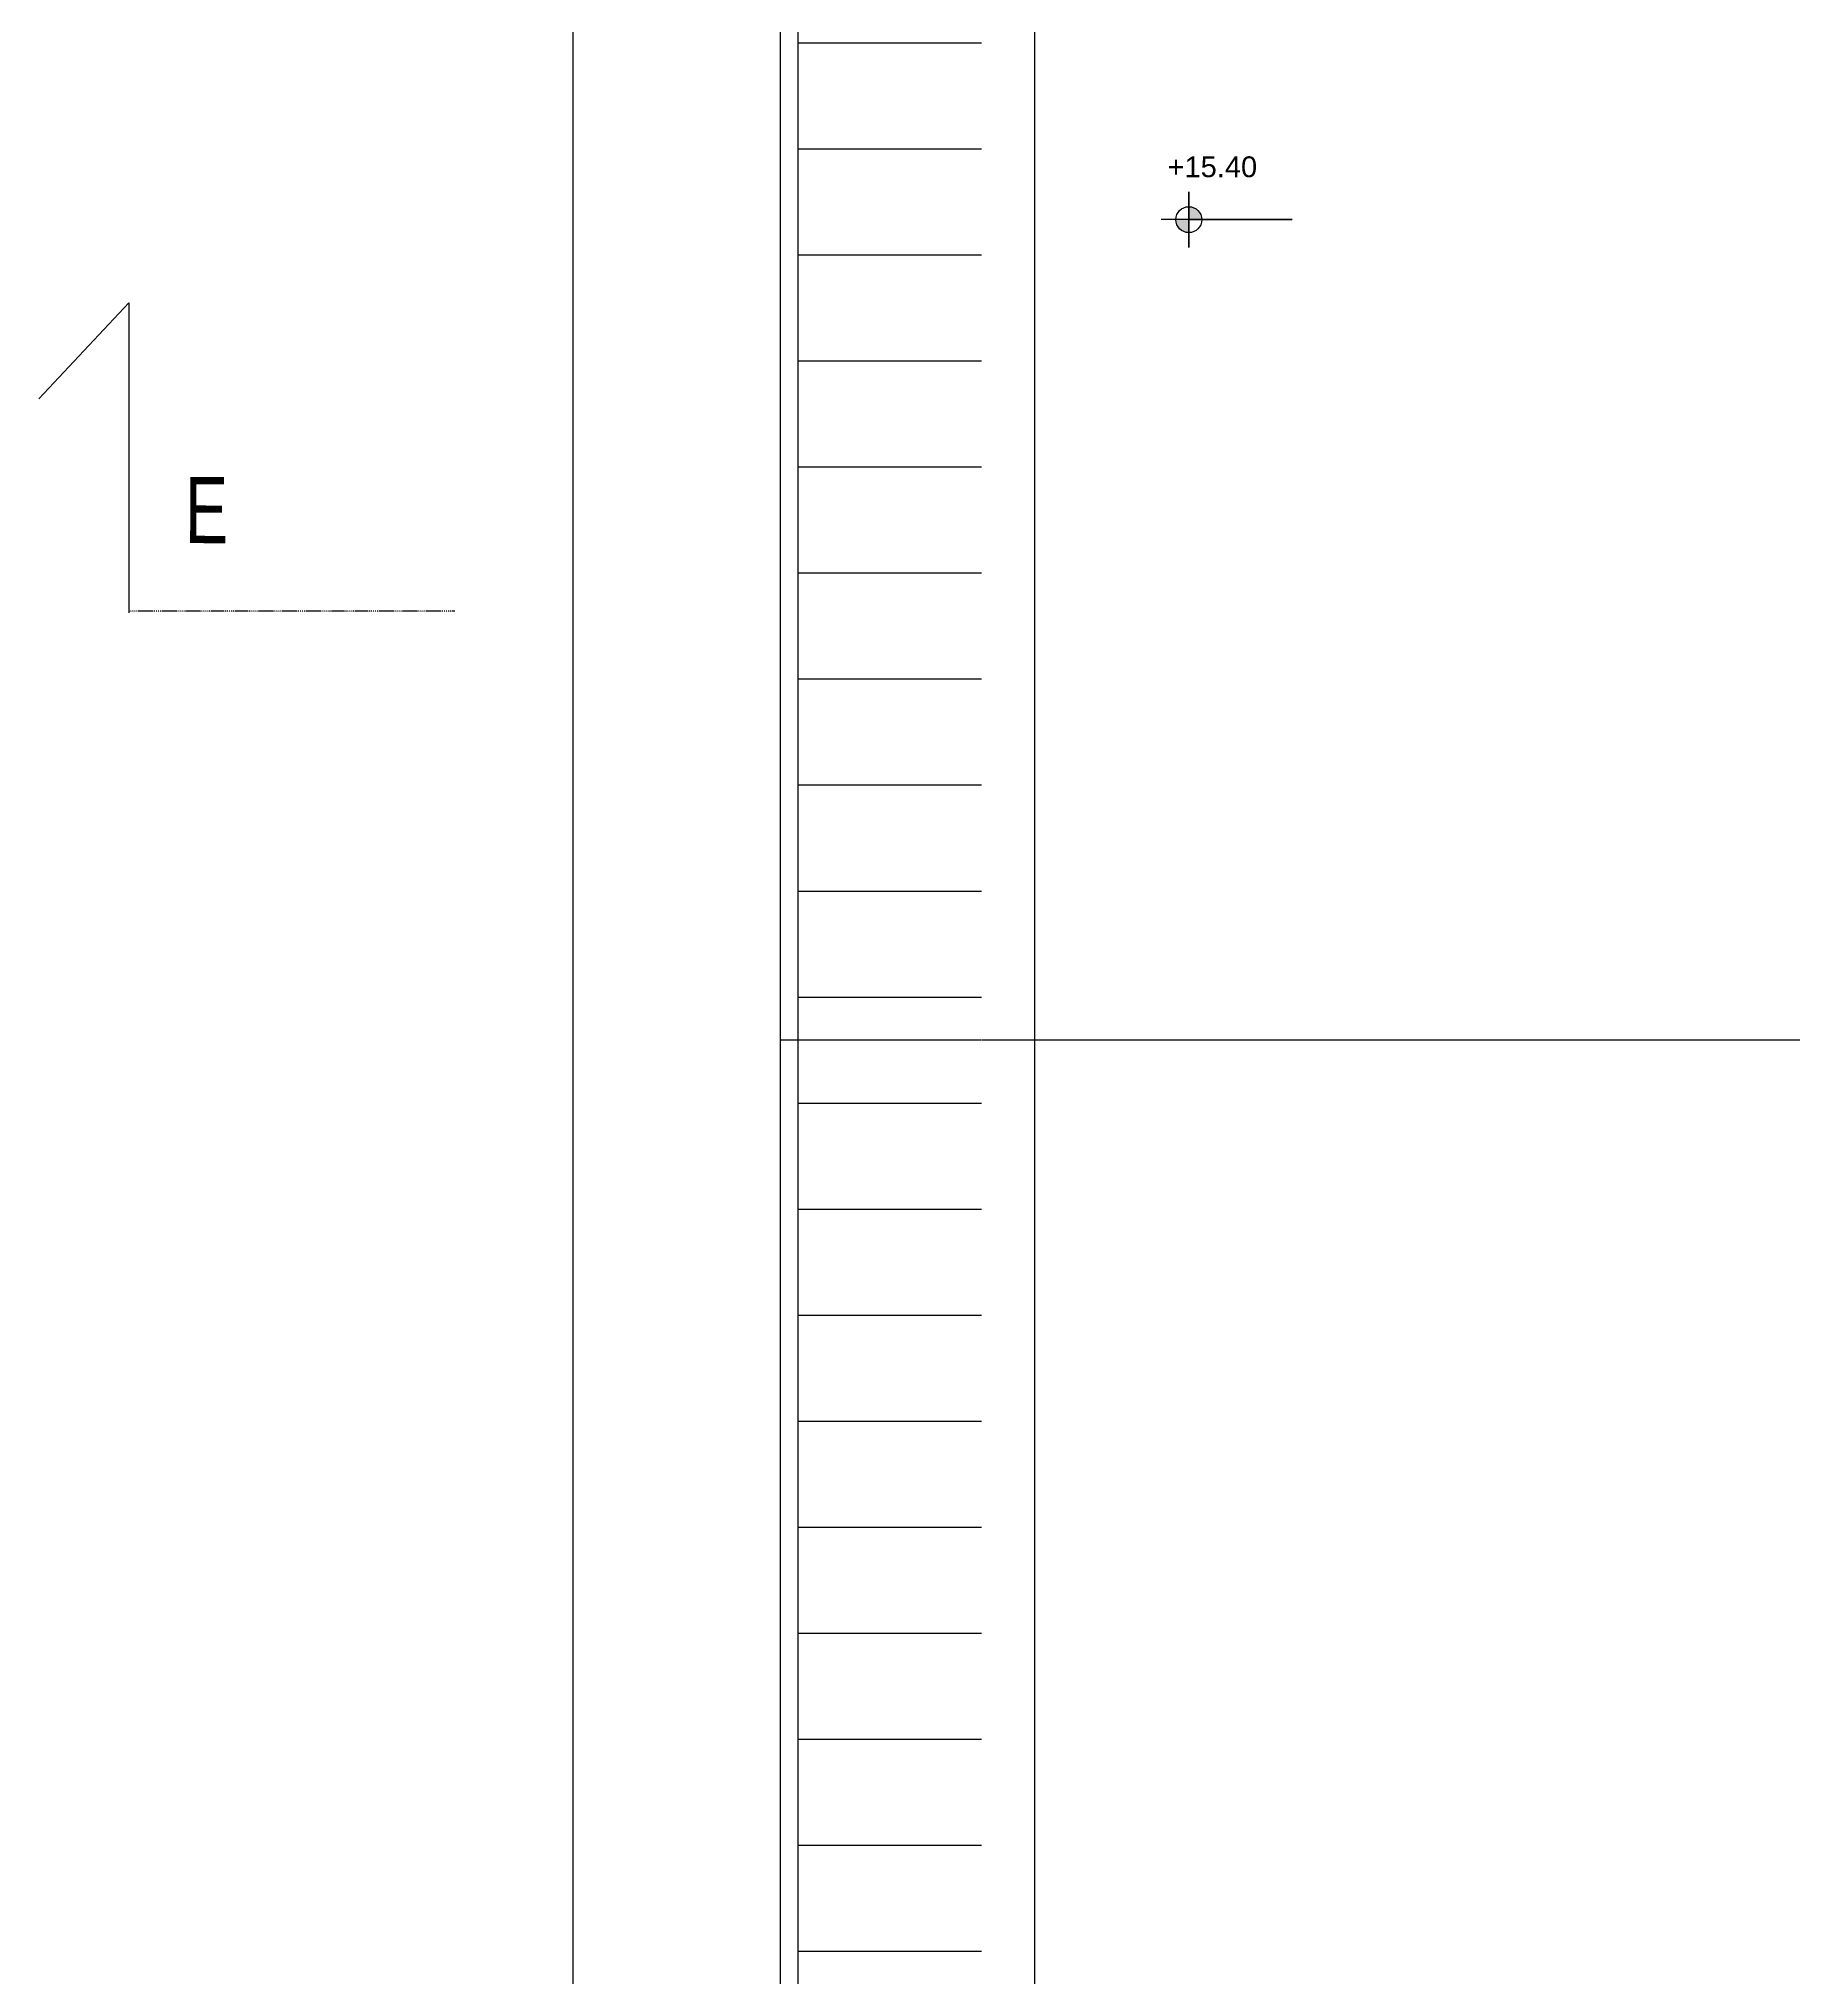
# Model space of a CAD drawing. Header units: millimetres. Extents: x -3782782348 to 131293, y -36553 to 57271.
# Drawn here: x 126152 to 127145, y -28383 to -27287 of the extents above; entities that cross this region are included whole.
import ezdxf

# ---------------------------------------------------------------- set-up
doc = ezdxf.new("R2010")
doc.units = ezdxf.units.MM
doc.header["$LTSCALE"] = 0.01
doc.linetypes.add('DASHDOT', pattern=[25.4, 12.7, -6.35, 0, -6.35])
doc.layers.get('Defpoints').update_dxf_attribs({"color": 253})
for name, color, linetype in [('X_Esterno', 8, 'Continuous'), ('X_MURI', 8, 'Continuous'), ('X_Proiezini', 1, 'Continuous'), ('X_quote 1', 253, 'Continuous'), ('X_Quote altimetriche', 5, 'Continuous'), ('X_TESTI', 253, 'Continuous')]:
    doc.layers.add(name, color=color, linetype=linetype)
doc.styles.add('QUOTE', font='simplex.shx', dxfattribs={"width": 0.7})
doc.styles.get("Standard").update_dxf_attribs({"font": 'arial.ttf'})
doc.dimstyles.get("Standard").update_dxf_attribs({"dimscale": 0, "dimtxt": 0.18, "dimasz": 0.18, "dimexe": 0.18, "dimexo": 0.0625, "dimgap": 0.09, "dimtad": 1, "dimdec": 0, "dimzin": 0, "dimdsep": 46, "dimtxsty": 'Standard', "dimcen": 0.09, "dimclrd": 256, "dimclre": 256, "dimclrt": 5, "dimadec": 0, "dimazin": 0, "dimtfac": 1, "dimtdec": 0, "dimtix": 1, "dimtofl": 0, "dimtmove": 2, "dimatfit": 3, "dimfxl": 1, "dimtolj": 1, "dimtzin": 0, "dimarcsym": 0})

# ---------------------------------------------------------------- blocks, each defined once
blk = doc.blocks.new('*D121')
at = {"layer": 'Defpoints', "color": 0, "transparency": 16777216}
for p in [(126715.8, -27838.2, 0), (127173.8, -27838.2, 0), (126715.8, -27853.2, 0)]:
    blk.add_point(p, dxfattribs=at)
at = {"layer": 'X_quote 1', "lineweight": -2, "transparency": 16777216}
blk.add_line((127173.6, -27853.2, 0), (126715.9, -27853.2, 0), dxfattribs=at)
at = {"layer": 'X_quote 1', "transparency": 16777216}
for points in [[(126715.9, -27853.2, 0), (126715.9, -27853.2, 0), (126715.8, -27853.2, 0)], [(127173.6, -27853.2, 0), (127173.6, -27853.2, 0), (127173.8, -27853.2, 0)]]:
    blk.add_solid(points, dxfattribs=at)
at = {"layer": 'X_quote 1', "color": 5, "transparency": 16777216, "insert": (126944.8, -27853, 0), "char_height": 0.18, "attachment_point": 5}
blk.add_mtext('\\A1;458', dxfattribs=at)
blk = doc.blocks.new('*D122')
at = {"layer": 'Defpoints', "color": 0, "transparency": 16777216}
for p in [(126715.8, -27838.2, 0), (126685.8, -27853.2, 0), (126685.8, -27853.2, 0)]:
    blk.add_point(p, dxfattribs=at)
at = {"layer": 'X_quote 1', "lineweight": -2, "transparency": 16777216}
blk.add_line((126715.6, -27853.2, 0), (126686, -27853.2, 0), dxfattribs=at)
at = {"layer": 'X_quote 1', "transparency": 16777216}
for points in [[(126686, -27853.2, 0), (126686, -27853.2, 0), (126685.8, -27853.2, 0)], [(126715.6, -27853.2, 0), (126715.6, -27853.2, 0), (126715.8, -27853.2, 0)]]:
    blk.add_solid(points, dxfattribs=at)
at = {"layer": 'X_quote 1', "color": 5, "transparency": 16777216, "insert": (126700.8, -27853, 0), "char_height": 0.18, "attachment_point": 5}
blk.add_mtext('\\A1;30', dxfattribs=at)
blk = doc.blocks.new('*D123')
at = {"layer": 'Defpoints', "color": 0, "transparency": 16777216}
for p in [(126572, -27853.2, 0), (126572, -27853.2, 0), (126685.8, -27853.2, 0)]:
    blk.add_point(p, dxfattribs=at)
at = {"layer": 'X_quote 1', "lineweight": -2, "transparency": 16777216}
blk.add_line((126685.6, -27853.2, 0), (126572.2, -27853.2, 0), dxfattribs=at)
at = {"layer": 'X_quote 1', "transparency": 16777216}
for points in [[(126572.2, -27853.2, 0), (126572.2, -27853.2, 0), (126572, -27853.2, 0)], [(126685.6, -27853.2, 0), (126685.6, -27853.2, 0), (126685.8, -27853.2, 0)]]:
    blk.add_solid(points, dxfattribs=at)
at = {"layer": 'X_quote 1', "color": 5, "transparency": 16777216, "insert": (126628.9, -27853, 0), "char_height": 0.18, "attachment_point": 5}
blk.add_mtext('\\A1;114', dxfattribs=at)
blk = doc.blocks.new('*D269')
at = {"layer": 'Defpoints', "color": 0, "transparency": 16777216}
for p in [(126454.5, -26498.8, 0), (126454.5, -28527.5, 0), (126572, -28527.5, 0)]:
    blk.add_point(p, dxfattribs=at)
at = {"layer": 'X_quote 1', "lineweight": -2, "transparency": 16777216}
blk.add_line((126454.5, -26499, 0), (126454.5, -28527.3, 0), dxfattribs=at)
at = {"layer": 'X_quote 1', "transparency": 16777216}
for points in [[(126454.4, -26499, 0), (126454.5, -26499, 0), (126454.5, -26498.8, 0)], [(126454.4, -28527.3, 0), (126454.5, -28527.3, 0), (126454.5, -28527.5, 0)]]:
    blk.add_solid(points, dxfattribs=at)
at = {"layer": 'X_quote 1', "color": 5, "transparency": 16777216, "insert": (126454.3, -27513.1, 0), "char_height": 0.18, "attachment_point": 5, "rotation": 90}
blk.add_mtext('\\A1;2029', dxfattribs=at)
blk = doc.blocks.new('quota altim')
at = {"layer": 'X_Quote altimetriche', "ltscale": 4}
h = blk.add_hatch(color=256, dxfattribs=at)
h.paths.add_polyline_path([(0, 18.7), (0, 0), (18.7, 0, 0.414214)])
h.paths.add_polyline_path([(0, 0), (-18.7, 0, 0.414214), (0, -18.7)])
blk.add_lwpolyline([(0, 0), (0, 40), (0, 40), (0, -40), (0, -40), (0, 0), (40, 0), (149.3, 0), (0, 0), (-40, 0), (-40, 0)], dxfattribs=at)
blk.add_circle((0, 0), 18.7, dxfattribs=at)

msp = doc.modelspace()

# ---------------------------------------------------------------- linework, layer by layer
at = {"layer": 'X_Esterno'}
for p, q in [((126685.7, -27289, 0), (126582, -27289, 0)), ((126685.7, -27289, 0), (126582, -27289, 0)), ((126685.7, -27349, 0), (126582, -27349, 0)), ((126685.7, -27409, 0), (126582, -27409, 0)), ((126685.7, -27409, 0), (126582, -27409, 0)), ((126685.7, -27409, 0), (126582, -27409, 0)), ((126685.7, -27469, 0), (126582, -27469, 0)), ((126685.7, -27529, 0), (126582, -27529, 0)), ((126685.7, -27589, 0), (126582, -27589, 0)), ((126685.7, -27589, 0), (126582, -27589, 0)), ((126685.7, -27649, 0), (126582, -27649, 0)), ((126685.7, -27709, 0), (126582, -27709, 0)), ((126685.7, -27769, 0), (126582, -27769, 0)), ((126685.7, -27769, 0), (126582, -27769, 0)), ((126685.7, -27829, 0), (126582, -27829, 0)), ((126685.7, -27829, 0), (126582, -27829, 0)), ((126685.7, -27889, 0), (126582, -27889, 0)), ((126685.7, -27949, 0), (126582, -27949, 0)), ((126685.7, -27949, 0), (126582, -27949, 0)), ((126685.7, -27949, 0), (126582, -27949, 0)), ((126685.7, -28009, 0), (126582, -28009, 0)), ((126685.7, -28069, 0), (126582, -28069, 0)), ((126685.7, -28129, 0), (126582, -28129, 0)), ((126685.7, -28129, 0), (126582, -28129, 0)), ((126685.7, -28189, 0), (126582, -28189, 0)), ((126685.7, -28249, 0), (126582, -28249, 0)), ((126685.7, -28309, 0), (126582, -28309, 0)), ((126685.7, -28309, 0), (126582, -28309, 0)), ((126685.7, -28309, 0), (126582, -28309, 0)), ((126685.7, -28309, 0), (126582, -28309, 0)), ((126685.7, -28369, 0), (126582, -28369, 0)), ((126685.7, -28369, 0), (126582, -28369, 0)), ((126685.7, -28369, 0), (126582, -28369, 0)), ((126685.7, -28369, 0), (126582, -28369, 0))]:
    msp.add_line(p, q, dxfattribs=at)
at = {"layer": 'X_MURI', "ltscale": 2}
for p, q in [((126152.4, -27490.3, 0), (126203.4, -27436, 0)), ((126203.4, -27436, 0), (126203.4, -27611.3, 0))]:
    msp.add_line(p, q, dxfattribs=at)
at = {"layer": 'X_MURI', "linetype": 'DASHDOT', "ltscale": 4, "elevation": 0}
msp.add_lwpolyline([(126387.8, -27610.4), (126203.4, -27610.4)], dxfattribs=at)
at = {"layer": 'X_Proiezini', "ltscale": 0.5}
for p, q in [((126715.8, -26355.1, 0), (126715.8, -28577, 0)), ((126582, -28530.8, 0), (126582, -26488.8, 0)), ((126572, -28527.5, 0), (126572, -26498.8, 0))]:
    msp.add_line(p, q, dxfattribs=at)

# ---------------------------------------------------------------- block references
at = {"layer": 'X_Quote altimetriche', "xscale": 0.3919999999943684, "yscale": 0.3919999999943684, "zscale": 0.3919999999943684}
msp.add_blockref('quota altim', (126803, -27388.9), dxfattribs=at)

# ---------------------------------------------------------------- texts
at = {"layer": 'X_Quote altimetriche', "ltscale": 4, "insert": (126791, -27353.1), "char_height": 11.76, "width": 112.799, "attachment_point": 1}
msp.add_mtext('{\\fArial|b0|i0|c0|p34;+15.40}', dxfattribs=at)
at = {"layer": 'X_TESTI', "insert": (126259.5, -27572, 0), "char_height": 37.5, "width": 308.79, "attachment_point": 9, "rotation": 359.8509, "style": 'QUOTE'}
msp.add_mtext('{\\fArial|b0|i0|c0|p34;E}', dxfattribs=at)

# ---------------------------------------------------------------- dimensions: what is measured, and where the dimension line sits
at = {"layer": 'X_quote 1'}
dim = msp.add_linear_dim(base=(126454.5, -28527.5, 0), p1=(126454.5, -26498.8, 0), p2=(126572, -28527.5, 0), angle=90, dimstyle='Standard', override={"dimscale": 1, "dimse1": 1, "dimse2": 1}, dxfattribs=at)
dim.commit()
dim.dimension.update_dxf_attribs({"geometry": '*D269', "text_midpoint": (126454.3, -27513.1, 0)})
for base, p1, p2, picture, middle in [((126685.8, -27853.2, 0), (126715.8, -27838.2, 0), (126685.8, -27853.2, 0), '*D122', (126700.8, -27853, 0)), ((126715.8, -27853.2, 0), (127173.8, -27838.2, 0), (126715.8, -27838.2, 0), '*D121', (126944.8, -27853, 0)), ((126572, -27853.2, 0), (126685.8, -27853.2, 0), (126572, -27853.2, 0), '*D123', (126628.9, -27853, 0))]:
    dim = msp.add_linear_dim(base=base, p1=p1, p2=p2, dimstyle='Standard', override={"dimscale": 1, "dimse1": 1, "dimse2": 1}, dxfattribs=at)
    dim.commit()
    dim.dimension.update_dxf_attribs({"geometry": picture, "text_midpoint": middle})

doc.saveas('drawing.dxf')
